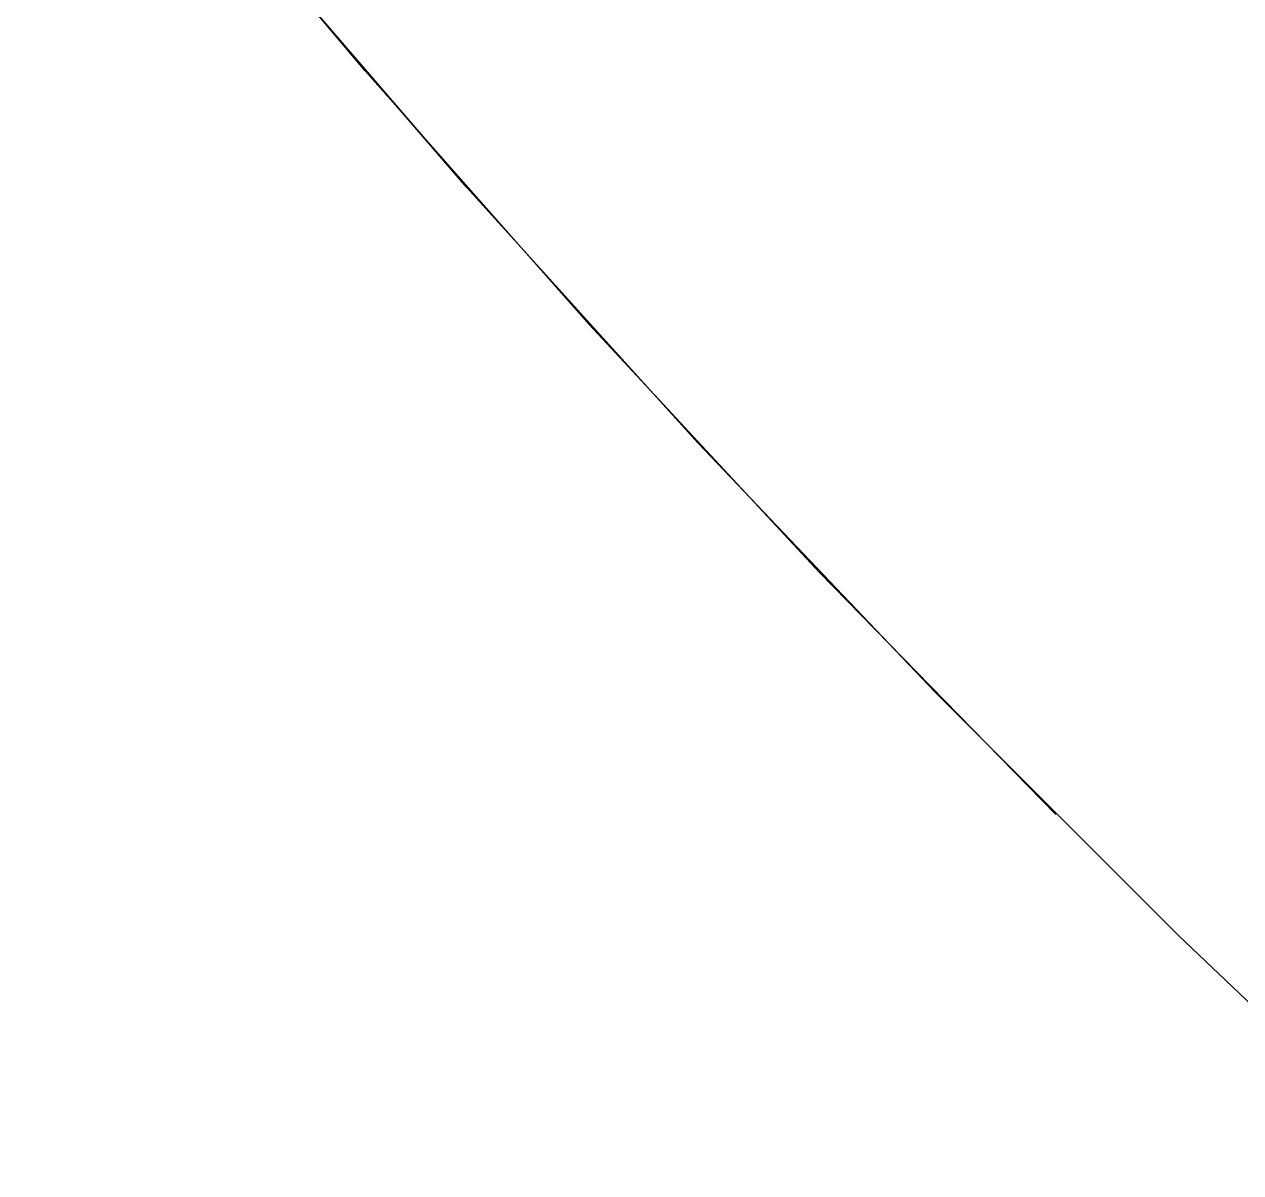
# Model space of a CAD drawing. Header units: metres. Extents: x -20 to 20, y -20 to 20.
# Drawn here: x -15.637 to -13.874, y -14.661 to -12.997 of the extents above; entities that cross this region are included whole.
import ezdxf

# ---------------------------------------------------------------- set-up
doc = ezdxf.new("R2010")
doc.units = ezdxf.units.M

msp = doc.modelspace()

# ---------------------------------------------------------------- meshes
at = {"layer": '10', "color": 2}
mesh = msp.add_polyface(dxfattribs=at)
corners = [(-15.4587, -12.6897, 5), (-15.143, -13.0648, 5), (-15.4587, -12.6897, 5.5), (-15.143, -13.0648, 5.5), (-15.4587, -12.6897, 6), (-15.143, -13.0648, 6), (-15.4587, -12.6897, 6.5), (-15.143, -13.0648, 6.5), (-15.4587, -12.6897, 7), (-15.143, -13.0648, 7), (-15.4587, -12.6897, 7.5), (-15.143, -13.0648, 7.5), (-15.4587, -12.6897, 8), (-15.143, -13.0648, 8), (-15.4587, -12.6897, 8.5), (-15.143, -13.0648, 8.5), (-15.4587, -12.6897, 9), (-15.143, -13.0648, 9), (-15.4587, -12.6897, 9.5), (-15.143, -13.0648, 9.5), (-15.4587, -12.6897, 10), (-15.143, -13.0648, 10), (-15.4587, -12.6897, 10.5), (-15.143, -13.0648, 10.5), (-15.4587, -12.6897, 11), (-15.143, -13.0648, 11), (-15.4587, -12.6897, 11.5), (-15.143, -13.0648, 11.5), (-15.4587, -12.6897, 12), (-15.143, -13.0648, 12), (-15.4587, -12.6897, 12.5), (-15.143, -13.0648, 12.5), (-15.4587, -12.6897, 13), (-15.143, -13.0648, 13), (-15.4587, -12.6897, 13.5), (-15.143, -13.0648, 13.5), (-15.4587, -12.6897, 14), (-15.143, -13.0648, 14), (-15.4587, -12.6897, 14.5), (-15.143, -13.0648, 14.5), (-15.4587, -12.6897, 15), (-15.143, -13.0648, 15), (-15.4587, -12.6897, 15.5), (-15.143, -13.0648, 15.5), (-15.4587, -12.6897, 16), (-15.143, -13.0648, 16), (-15.4587, -12.6897, 16.5), (-15.6366, -12.4698, 17), (-15.3209, -12.8558, 17), (-15.6366, -12.4698, 17.5), (-15.3209, -12.8558, 17.5), (-15.3209, -12.8558, 18), (-15.6366, -12.4698, 18), (-15.3209, -12.8558, 18.5), (-15.6366, -12.4698, 18.5), (-15.3209, -12.8558, 19), (-15.6366, -12.4698, 19), (-15.3209, -12.8558, 19.5), (-15.6366, -12.4698, 19.5), (-15.3209, -12.8558, 20), (-15.6366, -12.4698, 20), (-15.3209, -12.8558, -20), (-15.3209, -12.8558, -19.5), (-15.6366, -12.4698, -19.5), (-15.3209, -12.8558, -19), (-15.6366, -12.4698, -19), (-15.3209, -12.8558, -18.5), (-15.6366, -12.4698, -18.5), (-15.3209, -12.8558, -18), (-15.6366, -12.4698, -18), (-15.3209, -12.8558, -17.5), (-15.6366, -12.4698, -17.5), (-15.3209, -12.8558, -17), (-15.6366, -12.4698, -17)]
mesh.append_faces([[corners[k] for k in face] for face in [(0, 1, 2), (2, 3, 4), (4, 5, 6), (6, 7, 8), (8, 9, 10), (10, 11, 12), (12, 13, 14), (14, 15, 16), (16, 17, 18), (18, 19, 20), (20, 21, 22), (22, 23, 24), (24, 25, 26), (26, 27, 28), (28, 29, 30), (30, 31, 32), (32, 33, 34), (34, 35, 36), (36, 37, 38), (38, 39, 40), (40, 41, 42), (42, 43, 44), (44, 45, 46), (47, 48, 49), (48, 50, 49), (50, 51, 52), (51, 53, 54), (53, 55, 56), (55, 57, 58), (57, 59, 60), (61, 62, 63), (62, 64, 65), (64, 66, 67), (66, 68, 69), (68, 70, 71), (70, 72, 73)]], dxfattribs={"color": 2})
mesh = msp.add_polyface(dxfattribs=at)
corners = [(-15.143, -13.0648, -16.5), (-15.143, -13.0648, -16), (-15.4587, -12.6897, -16), (-15.143, -13.0648, -15.5), (-15.4587, -12.6897, -15.5), (-15.143, -13.0648, -15), (-15.4587, -12.6897, -15), (-15.143, -13.0648, -14.5), (-15.4587, -12.6897, -14.5), (-15.143, -13.0648, -14), (-15.4587, -12.6897, -14), (-15.143, -13.0648, -13.5), (-15.4587, -12.6897, -13.5), (-15.143, -13.0648, -13), (-15.4587, -12.6897, -13), (-15.143, -13.0648, -12.5), (-15.4587, -12.6897, -12.5), (-15.143, -13.0648, -12), (-15.4587, -12.6897, -12), (-15.143, -13.0648, -11.5), (-15.4587, -12.6897, -11.5), (-15.143, -13.0648, -11), (-15.4587, -12.6897, -11), (-15.143, -13.0648, -10.5), (-15.4587, -12.6897, -10.5), (-15.143, -13.0648, -10), (-15.4587, -12.6897, -10), (-15.143, -13.0648, -9.5), (-15.4587, -12.6897, -9.5), (-15.143, -13.0648, -9), (-15.4587, -12.6897, -9), (-15.143, -13.0648, -8.5), (-15.4587, -12.6897, -8.5), (-15.143, -13.0648, -8), (-15.4587, -12.6897, -8), (-15.143, -13.0648, -7.5), (-15.4587, -12.6897, -7.5), (-15.143, -13.0648, -7), (-15.4587, -12.6897, -7), (-15.143, -13.0648, -6.5), (-15.4587, -12.6897, -6.5), (-15.143, -13.0648, -6), (-15.4587, -12.6897, -6), (-15.143, -13.0648, -5.5), (-15.4587, -12.6897, -5.5), (-15.143, -13.0648, -5), (-15.4587, -12.6897, -5), (-15.143, -13.0648, -4.5), (-15.4587, -12.6897, -4.5), (-15.143, -13.0648, -4), (-15.4587, -12.6897, -4), (-15.143, -13.0648, -3.5), (-15.4587, -12.6897, -3.5), (-15.143, -13.0648, -3), (-15.4587, -12.6897, -3), (-15.143, -13.0648, -2.5), (-15.4587, -12.6897, -2.5), (-15.143, -13.0648, -2), (-15.4587, -12.6897, -2), (-15.143, -13.0648, -1.5), (-15.4587, -12.6897, -1.5), (-15.143, -13.0648, -1), (-15.4587, -12.6897, -1), (-15.143, -13.0648, -0.5), (-15.4587, -12.6897, -0.5), (-15.143, -13.0648), (-15.4587, -12.6897), (-15.143, -13.0648, 0.5), (-15.4587, -12.6897, 0.5), (-15.143, -13.0648, 1), (-15.4587, -12.6897, 1), (-15.3209, -12.8558, -18), (-14.9956, -13.2337, -18), (-15.3209, -12.8558, -17.5), (-14.9956, -13.2337, -17.5), (-15.3209, -12.8558, -17)]
mesh.append_faces([[corners[k] for k in face] for face in [(0, 1, 2), (1, 3, 4), (3, 5, 6), (5, 7, 8), (7, 9, 10), (9, 11, 12), (11, 13, 14), (13, 15, 16), (15, 17, 18), (17, 19, 20), (19, 21, 22), (21, 23, 24), (23, 25, 26), (25, 27, 28), (27, 29, 30), (29, 31, 32), (31, 33, 34), (33, 35, 36), (35, 37, 38), (37, 39, 40), (39, 41, 42), (41, 43, 44), (43, 45, 46), (45, 47, 48), (47, 49, 50), (49, 51, 52), (51, 53, 54), (53, 55, 56), (55, 57, 58), (57, 59, 60), (59, 61, 62), (61, 63, 64), (63, 65, 66), (65, 67, 68), (67, 69, 70), (71, 72, 73), (73, 74, 75)]], dxfattribs={"color": 2})
mesh = msp.add_polyface(dxfattribs=at)
corners = [(-15.4587, -12.6897, -16.5), (-15.143, -13.0648, -16.5), (-15.4587, -12.6897, -16), (-15.143, -13.0648, -16), (-15.4587, -12.6897, -15.5), (-15.143, -13.0648, -15.5), (-15.4587, -12.6897, -15), (-15.143, -13.0648, -15), (-15.4587, -12.6897, -14.5), (-15.143, -13.0648, -14.5), (-15.4587, -12.6897, -14), (-15.143, -13.0648, -14), (-15.4587, -12.6897, -13.5), (-15.143, -13.0648, 1), (-15.143, -13.0648, 1.5), (-15.4587, -12.6897, 1.5), (-15.143, -13.0648, 2), (-15.4587, -12.6897, 2), (-15.143, -13.0648, 2.5), (-15.4587, -12.6897, 2.5), (-15.143, -13.0648, 3), (-15.4587, -12.6897, 3), (-15.143, -13.0648, 3.5), (-15.4587, -12.6897, 3.5), (-15.143, -13.0648, 4), (-15.4587, -12.6897, 4), (-15.143, -13.0648, 4.5), (-15.4587, -12.6897, 4.5), (-15.143, -13.0648, 5), (-15.4587, -12.6897, 5), (-15.143, -13.0648, 5.5), (-15.4587, -12.6897, 5.5), (-15.143, -13.0648, 6), (-15.4587, -12.6897, 6), (-15.143, -13.0648, 6.5), (-15.4587, -12.6897, 6.5), (-15.143, -13.0648, 7), (-15.4587, -12.6897, 7), (-15.143, -13.0648, 7.5), (-15.4587, -12.6897, 7.5), (-15.143, -13.0648, 8), (-15.4587, -12.6897, 8), (-15.143, -13.0648, 8.5), (-15.4587, -12.6897, 8.5), (-15.143, -13.0648, 9), (-15.4587, -12.6897, 9), (-15.143, -13.0648, 9.5), (-15.4587, -12.6897, 9.5), (-15.143, -13.0648, 10), (-15.4587, -12.6897, 10), (-15.143, -13.0648, 10.5), (-15.4587, -12.6897, 10.5), (-15.143, -13.0648, 11), (-15.4587, -12.6897, 11), (-15.143, -13.0648, 11.5), (-15.4587, -12.6897, 11.5), (-15.143, -13.0648, 12), (-15.4587, -12.6897, 12), (-15.143, -13.0648, 12.5), (-15.4587, -12.6897, 12.5), (-15.143, -13.0648, 13), (-15.4587, -12.6897, 13), (-15.143, -13.0648, 13.5), (-15.4587, -12.6897, 13.5), (-15.143, -13.0648, 14), (-15.4587, -12.6897, 14), (-15.143, -13.0648, 14.5), (-15.4587, -12.6897, 14.5), (-15.143, -13.0648, 15), (-15.4587, -12.6897, 15), (-15.143, -13.0648, 15.5), (-15.4587, -12.6897, 15.5), (-15.143, -13.0648, 16), (-15.4587, -12.6897, 16), (-15.143, -13.0648, 16.5), (-15.4587, -12.6897, 16.5)]
mesh.append_faces([[corners[k] for k in face] for face in [(0, 1, 2), (2, 3, 4), (4, 5, 6), (6, 7, 8), (8, 9, 10), (10, 11, 12), (13, 14, 15), (14, 16, 17), (16, 18, 19), (18, 20, 21), (20, 22, 23), (22, 24, 25), (24, 26, 27), (26, 28, 29), (28, 30, 31), (30, 32, 33), (32, 34, 35), (34, 36, 37), (36, 38, 39), (38, 40, 41), (40, 42, 43), (42, 44, 45), (44, 46, 47), (46, 48, 49), (48, 50, 51), (50, 52, 53), (52, 54, 55), (54, 56, 57), (56, 58, 59), (58, 60, 61), (60, 62, 63), (62, 64, 65), (64, 66, 67), (66, 68, 69), (68, 70, 71), (70, 72, 73), (72, 74, 75)]], dxfattribs={"color": 2})
mesh = msp.add_polyface(dxfattribs=at)
corners = [(-15.4587, -12.6897, -13.5), (-15.143, -13.0648, -13.5), (-15.4587, -12.6897, -13), (-15.143, -13.0648, -13), (-15.4587, -12.6897, -12.5), (-15.143, -13.0648, -12.5), (-15.4587, -12.6897, -12), (-15.143, -13.0648, -12), (-15.4587, -12.6897, -11.5), (-15.143, -13.0648, -11.5), (-15.4587, -12.6897, -11), (-15.143, -13.0648, -11), (-15.4587, -12.6897, -10.5), (-15.143, -13.0648, -10.5), (-15.4587, -12.6897, -10), (-15.143, -13.0648, -10), (-15.4587, -12.6897, -9.5), (-15.143, -13.0648, -9.5), (-15.4587, -12.6897, -9), (-15.143, -13.0648, -9), (-15.4587, -12.6897, -8.5), (-15.143, -13.0648, -8.5), (-15.4587, -12.6897, -8), (-15.143, -13.0648, -8), (-15.4587, -12.6897, -7.5), (-15.143, -13.0648, -7.5), (-15.4587, -12.6897, -7), (-15.143, -13.0648, -7), (-15.4587, -12.6897, -6.5), (-15.143, -13.0648, -6.5), (-15.4587, -12.6897, -6), (-15.143, -13.0648, -6), (-15.4587, -12.6897, -5.5), (-15.143, -13.0648, -5.5), (-15.4587, -12.6897, -5), (-15.143, -13.0648, -5), (-15.4587, -12.6897, -4.5), (-15.143, -13.0648, -4.5), (-15.4587, -12.6897, -4), (-15.143, -13.0648, -4), (-15.4587, -12.6897, -3.5), (-15.143, -13.0648, -3.5), (-15.4587, -12.6897, -3), (-15.143, -13.0648, -3), (-15.4587, -12.6897, -2.5), (-15.143, -13.0648, -2.5), (-15.4587, -12.6897, -2), (-15.143, -13.0648, -2), (-15.4587, -12.6897, -1.5), (-15.143, -13.0648, -1.5), (-15.4587, -12.6897, -1), (-15.143, -13.0648, -1), (-15.4587, -12.6897, -0.5), (-15.143, -13.0648, -0.5), (-15.4587, -12.6897), (-15.143, -13.0648), (-15.4587, -12.6897, 0.5), (-15.143, -13.0648, 0.5), (-15.4587, -12.6897, 1), (-15.143, -13.0648, 1), (-15.4587, -12.6897, 1.5), (-15.143, -13.0648, 1.5), (-15.4587, -12.6897, 2), (-15.143, -13.0648, 2), (-15.4587, -12.6897, 2.5), (-15.143, -13.0648, 2.5), (-15.4587, -12.6897, 3), (-15.143, -13.0648, 3), (-15.4587, -12.6897, 3.5), (-15.143, -13.0648, 3.5), (-15.4587, -12.6897, 4), (-15.143, -13.0648, 4), (-15.4587, -12.6897, 4.5), (-15.143, -13.0648, 4.5), (-15.4587, -12.6897, 5)]
mesh.append_faces([[corners[k] for k in face] for face in [(0, 1, 2), (2, 3, 4), (4, 5, 6), (6, 7, 8), (8, 9, 10), (10, 11, 12), (12, 13, 14), (14, 15, 16), (16, 17, 18), (18, 19, 20), (20, 21, 22), (22, 23, 24), (24, 25, 26), (26, 27, 28), (28, 29, 30), (30, 31, 32), (32, 33, 34), (34, 35, 36), (36, 37, 38), (38, 39, 40), (40, 41, 42), (42, 43, 44), (44, 45, 46), (46, 47, 48), (48, 49, 50), (50, 51, 52), (52, 53, 54), (54, 55, 56), (56, 57, 58), (58, 59, 60), (60, 61, 62), (62, 63, 64), (64, 65, 66), (66, 67, 68), (68, 69, 70), (70, 71, 72), (72, 73, 74)]], dxfattribs={"color": 2})
mesh = msp.add_polyface(dxfattribs=at)
corners = [(-15.143, -13.0648, 9), (-14.8182, -13.4321, 9), (-15.143, -13.0648, 9.5), (-14.8182, -13.4321, 9.5), (-15.143, -13.0648, 10), (-14.8182, -13.4321, 10), (-15.143, -13.0648, 10.5), (-14.8182, -13.4321, 10.5), (-15.143, -13.0648, 11), (-14.8182, -13.4321, 11), (-15.143, -13.0648, 11.5), (-14.8182, -13.4321, 11.5), (-15.143, -13.0648, 12), (-14.8182, -13.4321, 12), (-15.143, -13.0648, 12.5), (-14.8182, -13.4321, 12.5), (-15.143, -13.0648, 13), (-14.8182, -13.4321, 13), (-15.143, -13.0648, 13.5), (-14.8182, -13.4321, 13.5), (-15.143, -13.0648, 14), (-14.8182, -13.4321, 14), (-15.143, -13.0648, 14.5), (-14.8182, -13.4321, 14.5), (-15.143, -13.0648, 15), (-14.8182, -13.4321, 15), (-15.143, -13.0648, 15.5), (-14.8182, -13.4321, 15.5), (-15.143, -13.0648, 16), (-14.8182, -13.4321, 16), (-15.143, -13.0648, 16.5), (-15.3209, -12.8558, 17), (-14.9956, -13.2337, 17), (-15.3209, -12.8558, 17.5), (-14.9956, -13.2337, 17.5), (-15.3209, -12.8558, 18), (-14.9956, -13.2337, 18), (-15.3209, -12.8558, 18.5), (-14.9956, -13.2337, 18.5), (-15.3209, -12.8558, 19), (-14.9956, -13.2337, 19), (-15.3209, -12.8558, 19.5), (-14.9956, -13.2337, 19.5), (-15.3209, -12.8558, 20), (-14.9956, -13.2337, 20), (-15.3209, -12.8558, -20), (-14.9956, -13.2337, -20), (-15.3209, -12.8558, -19.5), (-14.9956, -13.2337, -19.5), (-15.3209, -12.8558, -19), (-14.9956, -13.2337, -19), (-15.3209, -12.8558, -18.5), (-14.9956, -13.2337, -18.5), (-15.3209, -12.8558, -18), (-14.9956, -13.2337, -18), (-14.9956, -13.2337, -17.5), (-15.3209, -12.8558, -17.5), (-14.9956, -13.2337, -17), (-15.3209, -12.8558, -17)]
mesh.append_faces([[corners[k] for k in face] for face in [(0, 1, 2), (2, 3, 4), (4, 5, 6), (6, 7, 8), (8, 9, 10), (10, 11, 12), (12, 13, 14), (14, 15, 16), (16, 17, 18), (18, 19, 20), (20, 21, 22), (22, 23, 24), (24, 25, 26), (26, 27, 28), (28, 29, 30), (31, 32, 33), (32, 34, 33), (33, 34, 35), (34, 36, 35), (35, 36, 37), (36, 38, 37), (37, 38, 39), (38, 40, 39), (39, 40, 41), (40, 42, 41), (41, 42, 43), (42, 44, 43), (45, 46, 47), (46, 48, 47), (47, 48, 49), (48, 50, 49), (49, 50, 51), (50, 52, 51), (51, 52, 53), (52, 54, 53), (54, 55, 56), (55, 57, 58)]], dxfattribs={"color": 2})
mesh = msp.add_polyface(dxfattribs=at)
corners = [(-14.8182, -13.4321, -16.5), (-14.8182, -13.4321, -16), (-15.143, -13.0648, -16), (-14.8182, -13.4321, -15.5), (-15.143, -13.0648, -15.5), (-14.8182, -13.4321, -15), (-15.143, -13.0648, -15), (-14.8182, -13.4321, -14.5), (-15.143, -13.0648, -14.5), (-14.8182, -13.4321, -14), (-15.143, -13.0648, -14), (-14.8182, -13.4321, -13.5), (-15.143, -13.0648, -13.5), (-14.8182, -13.4321, 13.5), (-14.4845, -13.7913, 13.5), (-14.8182, -13.4321, 14), (-14.4845, -13.7913, 14), (-14.8182, -13.4321, 14.5), (-14.4845, -13.7913, 14.5), (-14.8182, -13.4321, 15), (-14.4845, -13.7913, 15), (-14.8182, -13.4321, 15.5), (-14.4845, -13.7913, 15.5), (-14.8182, -13.4321, 16), (-14.4845, -13.7913, 16), (-14.8182, -13.4321, 16.5), (-14.9956, -13.2337, 17), (-14.661, -13.6035, 17), (-14.9956, -13.2337, 17.5), (-14.661, -13.6035, 17.5), (-14.9956, -13.2337, 18), (-14.661, -13.6035, 18), (-14.9956, -13.2337, 18.5), (-14.661, -13.6035, 18.5), (-14.9956, -13.2337, 19), (-14.661, -13.6035, 19), (-14.9956, -13.2337, 19.5), (-14.661, -13.6035, 19.5), (-14.9956, -13.2337, 20), (-14.661, -13.6035, 20), (-14.9956, -13.2337, -20), (-14.661, -13.6035, -20), (-14.9956, -13.2337, -19.5), (-14.661, -13.6035, -19.5), (-14.9956, -13.2337, -19), (-14.661, -13.6035, -19), (-14.9956, -13.2337, -18.5), (-14.661, -13.6035, -18.5), (-14.9956, -13.2337, -18), (-14.661, -13.6035, -18), (-14.9956, -13.2337, -17.5), (-14.661, -13.6035, -17.5), (-14.9956, -13.2337, -17), (-14.661, -13.6035, -17)]
mesh.append_faces([[corners[k] for k in face] for face in [(0, 1, 2), (1, 3, 4), (3, 5, 6), (5, 7, 8), (7, 9, 10), (9, 11, 12), (13, 14, 15), (15, 16, 17), (17, 18, 19), (19, 20, 21), (21, 22, 23), (23, 24, 25), (26, 27, 28), (27, 29, 28), (28, 29, 30), (29, 31, 30), (30, 31, 32), (31, 33, 32), (32, 33, 34), (33, 35, 34), (34, 35, 36), (35, 37, 36), (36, 37, 38), (37, 39, 38), (40, 41, 42), (41, 43, 42), (42, 43, 44), (43, 45, 44), (44, 45, 46), (45, 47, 46), (46, 47, 48), (47, 49, 48), (48, 49, 50), (49, 51, 50), (50, 51, 52), (51, 53, 52)]], dxfattribs={"color": 2})
mesh = msp.add_polyface(dxfattribs=at)
corners = [(-14.8182, -13.4321, -13.5), (-14.8182, -13.4321, -13), (-15.143, -13.0648, -13), (-14.8182, -13.4321, -12.5), (-15.143, -13.0648, -12.5), (-14.8182, -13.4321, -12), (-15.143, -13.0648, -12), (-14.8182, -13.4321, -11.5), (-15.143, -13.0648, -11.5), (-14.8182, -13.4321, -11), (-15.143, -13.0648, -11), (-14.8182, -13.4321, -10.5), (-15.143, -13.0648, -10.5), (-14.8182, -13.4321, -10), (-15.143, -13.0648, -10), (-14.8182, -13.4321, -9.5), (-15.143, -13.0648, -9.5), (-14.8182, -13.4321, -9), (-15.143, -13.0648, -9), (-14.8182, -13.4321, -8.5), (-15.143, -13.0648, -8.5), (-14.8182, -13.4321, -8), (-15.143, -13.0648, -8), (-14.8182, -13.4321, -7.5), (-15.143, -13.0648, -7.5), (-14.8182, -13.4321, -7), (-15.143, -13.0648, -7), (-14.8182, -13.4321, -6.5), (-15.143, -13.0648, -6.5), (-14.8182, -13.4321, -6), (-15.143, -13.0648, -6), (-14.8182, -13.4321, -5.5), (-15.143, -13.0648, -5.5), (-14.8182, -13.4321, -5), (-15.143, -13.0648, -5), (-14.8182, -13.4321, -4.5), (-15.143, -13.0648, -4.5), (-14.8182, -13.4321, -4), (-15.143, -13.0648, -4), (-14.8182, -13.4321, -3.5), (-15.143, -13.0648, -3.5), (-14.8182, -13.4321, -3), (-15.143, -13.0648, -3), (-14.8182, -13.4321, -2.5), (-15.143, -13.0648, -2.5), (-14.8182, -13.4321, -2), (-15.143, -13.0648, -2), (-14.8182, -13.4321, -1.5), (-15.143, -13.0648, -1.5), (-14.8182, -13.4321, -1), (-15.143, -13.0648, -1), (-14.8182, -13.4321, -0.5), (-15.143, -13.0648, -0.5), (-14.8182, -13.4321), (-15.143, -13.0648), (-14.8182, -13.4321, 0.5), (-15.143, -13.0648, 0.5), (-14.8182, -13.4321, 1), (-15.143, -13.0648, 1), (-14.8182, -13.4321, 1.5), (-15.143, -13.0648, 1.5), (-14.8182, -13.4321, 2), (-15.143, -13.0648, 2), (-14.8182, -13.4321, 2.5), (-15.143, -13.0648, 2.5), (-14.8182, -13.4321, 3), (-15.143, -13.0648, 3), (-14.8182, -13.4321, 3.5), (-15.143, -13.0648, 3.5), (-14.8182, -13.4321, 4), (-15.143, -13.0648, 4), (-14.8182, -13.4321, 4.5), (-15.143, -13.0648, 4.5), (-14.8182, -13.4321, 5), (-15.143, -13.0648, 5)]
mesh.append_faces([[corners[k] for k in face] for face in [(0, 1, 2), (1, 3, 4), (3, 5, 6), (5, 7, 8), (7, 9, 10), (9, 11, 12), (11, 13, 14), (13, 15, 16), (15, 17, 18), (17, 19, 20), (19, 21, 22), (21, 23, 24), (23, 25, 26), (25, 27, 28), (27, 29, 30), (29, 31, 32), (31, 33, 34), (33, 35, 36), (35, 37, 38), (37, 39, 40), (39, 41, 42), (41, 43, 44), (43, 45, 46), (45, 47, 48), (47, 49, 50), (49, 51, 52), (51, 53, 54), (53, 55, 56), (55, 57, 58), (57, 59, 60), (59, 61, 62), (61, 63, 64), (63, 65, 66), (65, 67, 68), (67, 69, 70), (69, 71, 72), (71, 73, 74)]], dxfattribs={"color": 2})
mesh = msp.add_polyface(dxfattribs=at)
corners = [(-15.143, -13.0648, -16.5), (-14.8182, -13.4321, -16.5), (-15.143, -13.0648, -16), (-14.8182, -13.4321, -16), (-15.143, -13.0648, -15.5), (-14.8182, -13.4321, -15.5), (-15.143, -13.0648, -15), (-14.8182, -13.4321, -15), (-15.143, -13.0648, -14.5), (-14.8182, -13.4321, -14.5), (-15.143, -13.0648, -14), (-14.8182, -13.4321, -14), (-15.143, -13.0648, -13.5), (-14.8182, -13.4321, -13.5), (-15.143, -13.0648, -13), (-14.8182, -13.4321, -13), (-15.143, -13.0648, -12.5), (-14.8182, -13.4321, -12.5), (-15.143, -13.0648, -12), (-14.8182, -13.4321, -12), (-15.143, -13.0648, -11.5), (-14.8182, -13.4321, -11.5), (-15.143, -13.0648, -11), (-14.8182, -13.4321, -11), (-15.143, -13.0648, -10.5), (-14.8182, -13.4321, -10.5), (-15.143, -13.0648, -10), (-14.8182, -13.4321, -10), (-15.143, -13.0648, -9.5), (-14.8182, -13.4321, 5), (-14.8182, -13.4321, 5.5), (-15.143, -13.0648, 5.5), (-14.8182, -13.4321, 6), (-15.143, -13.0648, 6), (-14.8182, -13.4321, 6.5), (-15.143, -13.0648, 6.5), (-14.8182, -13.4321, 7), (-15.143, -13.0648, 7), (-14.8182, -13.4321, 7.5), (-15.143, -13.0648, 7.5), (-14.8182, -13.4321, 8), (-15.143, -13.0648, 8), (-14.8182, -13.4321, 8.5), (-15.143, -13.0648, 8.5), (-14.8182, -13.4321, 9), (-15.143, -13.0648, 9), (-14.8182, -13.4321, 9.5), (-15.143, -13.0648, 9.5), (-14.8182, -13.4321, 10), (-15.143, -13.0648, 10), (-14.8182, -13.4321, 10.5), (-15.143, -13.0648, 10.5), (-14.8182, -13.4321, 11), (-15.143, -13.0648, 11), (-14.8182, -13.4321, 11.5), (-15.143, -13.0648, 11.5), (-14.8182, -13.4321, 12), (-15.143, -13.0648, 12), (-14.8182, -13.4321, 12.5), (-15.143, -13.0648, 12.5), (-14.8182, -13.4321, 13), (-15.143, -13.0648, 13), (-14.8182, -13.4321, 13.5), (-15.143, -13.0648, 13.5), (-14.8182, -13.4321, 14), (-15.143, -13.0648, 14), (-14.8182, -13.4321, 14.5), (-15.143, -13.0648, 14.5), (-14.8182, -13.4321, 15), (-15.143, -13.0648, 15), (-14.8182, -13.4321, 15.5), (-15.143, -13.0648, 15.5), (-14.8182, -13.4321, 16), (-15.143, -13.0648, 16), (-14.8182, -13.4321, 16.5), (-15.143, -13.0648, 16.5)]
mesh.append_faces([[corners[k] for k in face] for face in [(0, 1, 2), (2, 3, 4), (4, 5, 6), (6, 7, 8), (8, 9, 10), (10, 11, 12), (12, 13, 14), (14, 15, 16), (16, 17, 18), (18, 19, 20), (20, 21, 22), (22, 23, 24), (24, 25, 26), (26, 27, 28), (29, 30, 31), (30, 32, 33), (32, 34, 35), (34, 36, 37), (36, 38, 39), (38, 40, 41), (40, 42, 43), (42, 44, 45), (44, 46, 47), (46, 48, 49), (48, 50, 51), (50, 52, 53), (52, 54, 55), (54, 56, 57), (56, 58, 59), (58, 60, 61), (60, 62, 63), (62, 64, 65), (64, 66, 67), (66, 68, 69), (68, 70, 71), (70, 72, 73), (72, 74, 75)]], dxfattribs={"color": 2})
mesh = msp.add_polyface(dxfattribs=at)
corners = [(-15.143, -13.0648, -9.5), (-14.8182, -13.4321, -9.5), (-15.143, -13.0648, -9), (-14.8182, -13.4321, -9), (-15.143, -13.0648, -8.5), (-14.8182, -13.4321, -8.5), (-15.143, -13.0648, -8), (-14.8182, -13.4321, -8), (-15.143, -13.0648, -7.5), (-14.8182, -13.4321, -7.5), (-15.143, -13.0648, -7), (-14.8182, -13.4321, -7), (-15.143, -13.0648, -6.5), (-14.8182, -13.4321, -6.5), (-15.143, -13.0648, -6), (-14.8182, -13.4321, -6), (-15.143, -13.0648, -5.5), (-14.8182, -13.4321, -5.5), (-15.143, -13.0648, -5), (-14.8182, -13.4321, -5), (-15.143, -13.0648, -4.5), (-14.8182, -13.4321, -4.5), (-15.143, -13.0648, -4), (-14.8182, -13.4321, -4), (-15.143, -13.0648, -3.5), (-14.8182, -13.4321, -3.5), (-15.143, -13.0648, -3), (-14.8182, -13.4321, -3), (-15.143, -13.0648, -2.5), (-14.8182, -13.4321, -2.5), (-15.143, -13.0648, -2), (-14.8182, -13.4321, -2), (-15.143, -13.0648, -1.5), (-14.8182, -13.4321, -1.5), (-15.143, -13.0648, -1), (-14.8182, -13.4321, -1), (-15.143, -13.0648, -0.5), (-14.8182, -13.4321, -0.5), (-15.143, -13.0648), (-14.8182, -13.4321), (-15.143, -13.0648, 0.5), (-14.8182, -13.4321, 0.5), (-15.143, -13.0648, 1), (-14.8182, -13.4321, 1), (-15.143, -13.0648, 1.5), (-14.8182, -13.4321, 1.5), (-15.143, -13.0648, 2), (-14.8182, -13.4321, 2), (-15.143, -13.0648, 2.5), (-14.8182, -13.4321, 2.5), (-15.143, -13.0648, 3), (-14.8182, -13.4321, 3), (-15.143, -13.0648, 3.5), (-14.8182, -13.4321, 3.5), (-15.143, -13.0648, 4), (-14.8182, -13.4321, 4), (-15.143, -13.0648, 4.5), (-14.8182, -13.4321, 4.5), (-15.143, -13.0648, 5), (-14.8182, -13.4321, 5), (-15.143, -13.0648, 5.5), (-14.8182, -13.4321, 5.5), (-15.143, -13.0648, 6), (-14.8182, -13.4321, 6), (-15.143, -13.0648, 6.5), (-14.8182, -13.4321, 6.5), (-15.143, -13.0648, 7), (-14.8182, -13.4321, 7), (-15.143, -13.0648, 7.5), (-14.8182, -13.4321, 7.5), (-15.143, -13.0648, 8), (-14.8182, -13.4321, 8), (-15.143, -13.0648, 8.5), (-14.8182, -13.4321, 8.5), (-15.143, -13.0648, 9)]
mesh.append_faces([[corners[k] for k in face] for face in [(0, 1, 2), (2, 3, 4), (4, 5, 6), (6, 7, 8), (8, 9, 10), (10, 11, 12), (12, 13, 14), (14, 15, 16), (16, 17, 18), (18, 19, 20), (20, 21, 22), (22, 23, 24), (24, 25, 26), (26, 27, 28), (28, 29, 30), (30, 31, 32), (32, 33, 34), (34, 35, 36), (36, 37, 38), (38, 39, 40), (40, 41, 42), (42, 43, 44), (44, 45, 46), (46, 47, 48), (48, 49, 50), (50, 51, 52), (52, 53, 54), (54, 55, 56), (56, 57, 58), (58, 59, 60), (60, 61, 62), (62, 63, 64), (64, 65, 66), (66, 67, 68), (68, 69, 70), (70, 71, 72), (72, 73, 74)]], dxfattribs={"color": 2})
mesh = msp.add_polyface(dxfattribs=at)
corners = [(-14.4845, -13.7913, -16.5), (-14.4845, -13.7913, -16), (-14.8182, -13.4321, -16), (-14.4845, -13.7913, -15.5), (-14.8182, -13.4321, -15.5), (-14.4845, -13.7913, -15), (-14.8182, -13.4321, -15), (-14.4845, -13.7913, -14.5), (-14.8182, -13.4321, -14.5), (-14.4845, -13.7913, -14), (-14.8182, -13.4321, -14), (-14.4845, -13.7913, -13.5), (-14.8182, -13.4321, -13.5), (-14.4845, -13.7913, -13), (-14.8182, -13.4321, -13), (-14.4845, -13.7913, -12.5), (-14.8182, -13.4321, -12.5), (-14.4845, -13.7913, -12), (-14.8182, -13.4321, -12), (-14.4845, -13.7913, -11.5), (-14.8182, -13.4321, -11.5), (-14.4845, -13.7913, -11), (-14.8182, -13.4321, -11), (-14.4845, -13.7913, -10.5), (-14.8182, -13.4321, -10.5), (-14.4845, -13.7913, -10), (-14.8182, -13.4321, -10), (-14.4845, -13.7913, -9.5), (-14.8182, -13.4321, -9.5), (-14.4845, -13.7913, -9), (-14.8182, -13.4321, -9), (-14.661, -13.6035, 17), (-14.3173, -13.9647, 17), (-14.661, -13.6035, 17.5), (-14.3173, -13.9647, 17.5), (-14.661, -13.6035, 18), (-14.3173, -13.9647, 18), (-14.661, -13.6035, 18.5), (-14.3173, -13.9647, 18.5), (-14.661, -13.6035, 19), (-14.3173, -13.9647, 19), (-14.661, -13.6035, 19.5), (-14.3173, -13.9647, 19.5), (-14.661, -13.6035, 20), (-14.3173, -13.9647, 20), (-14.661, -13.6035, -20), (-14.3173, -13.9647, -20), (-14.661, -13.6035, -19.5), (-14.3173, -13.9647, -19.5), (-14.661, -13.6035, -19), (-14.3173, -13.9647, -19), (-14.661, -13.6035, -18.5), (-14.3173, -13.9647, -18.5), (-14.661, -13.6035, -18), (-14.3173, -13.9647, -18), (-14.661, -13.6035, -17.5), (-14.3173, -13.9647, -17.5), (-14.661, -13.6035, -17), (-14.3173, -13.9647, -17)]
mesh.append_faces([[corners[k] for k in face] for face in [(0, 1, 2), (1, 3, 4), (3, 5, 6), (5, 7, 8), (7, 9, 10), (9, 11, 12), (11, 13, 14), (13, 15, 16), (15, 17, 18), (17, 19, 20), (19, 21, 22), (21, 23, 24), (23, 25, 26), (25, 27, 28), (27, 29, 30), (31, 32, 33), (33, 34, 35), (35, 36, 37), (37, 38, 39), (38, 40, 39), (39, 40, 41), (40, 42, 41), (41, 42, 43), (42, 44, 43), (45, 46, 47), (46, 48, 47), (47, 48, 49), (48, 50, 49), (49, 50, 51), (50, 52, 51), (51, 52, 53), (52, 54, 53), (53, 54, 55), (54, 56, 55), (55, 56, 57), (56, 58, 57)]], dxfattribs={"color": 2})
mesh = msp.add_polyface(dxfattribs=at)
corners = [(-14.4845, -13.7913, -9), (-14.4845, -13.7913, -8.5), (-14.8182, -13.4321, -8.5), (-14.4845, -13.7913, -8), (-14.8182, -13.4321, -8), (-14.4845, -13.7913, -7.5), (-14.8182, -13.4321, -7.5), (-14.4845, -13.7913, -7), (-14.8182, -13.4321, -7), (-14.4845, -13.7913, -6.5), (-14.8182, -13.4321, -6.5), (-14.4845, -13.7913, -6), (-14.8182, -13.4321, -6), (-14.4845, -13.7913, -5.5), (-14.8182, -13.4321, -5.5), (-14.4845, -13.7913, -5), (-14.8182, -13.4321, -5), (-14.4845, -13.7913, -4.5), (-14.8182, -13.4321, -4.5), (-14.4845, -13.7913, -4), (-14.8182, -13.4321, -4), (-14.4845, -13.7913, -3.5), (-14.8182, -13.4321, -3.5), (-14.4845, -13.7913, -3), (-14.8182, -13.4321, -3), (-14.4845, -13.7913, -2.5), (-14.8182, -13.4321, -2.5), (-14.4845, -13.7913, -2), (-14.8182, -13.4321, -2), (-14.4845, -13.7913, -1.5), (-14.8182, -13.4321, -1.5), (-14.4845, -13.7913, -1), (-14.8182, -13.4321, -1), (-14.4845, -13.7913, -0.5), (-14.8182, -13.4321, -0.5), (-14.4845, -13.7913), (-14.8182, -13.4321), (-14.4845, -13.7913, 0.5), (-14.8182, -13.4321, 0.5), (-14.4845, -13.7913, 1), (-14.8182, -13.4321, 1), (-14.4845, -13.7913, 1.5), (-14.8182, -13.4321, 1.5), (-14.4845, -13.7913, 2), (-14.8182, -13.4321, 2), (-14.4845, -13.7913, 2.5), (-14.8182, -13.4321, 2.5), (-14.4845, -13.7913, 3), (-14.8182, -13.4321, 3), (-14.4845, -13.7913, 3.5), (-14.8182, -13.4321, 3.5), (-14.4845, -13.7913, 4), (-14.8182, -13.4321, 4), (-14.4845, -13.7913, 4.5), (-14.8182, -13.4321, 4.5), (-14.4845, -13.7913, 5), (-14.8182, -13.4321, 5), (-14.4845, -13.7913, 5.5), (-14.8182, -13.4321, 5.5), (-14.4845, -13.7913, 6), (-14.8182, -13.4321, 6), (-14.4845, -13.7913, 6.5), (-14.8182, -13.4321, 6.5), (-14.4845, -13.7913, 7), (-14.8182, -13.4321, 7), (-14.4845, -13.7913, 7.5), (-14.8182, -13.4321, 7.5), (-14.4845, -13.7913, 8), (-14.8182, -13.4321, 8), (-14.4845, -13.7913, 8.5), (-14.8182, -13.4321, 8.5), (-14.4845, -13.7913, 9), (-14.8182, -13.4321, 9), (-14.4845, -13.7913, 9.5), (-14.8182, -13.4321, 9.5)]
mesh.append_faces([[corners[k] for k in face] for face in [(0, 1, 2), (1, 3, 4), (3, 5, 6), (5, 7, 8), (7, 9, 10), (9, 11, 12), (11, 13, 14), (13, 15, 16), (15, 17, 18), (17, 19, 20), (19, 21, 22), (21, 23, 24), (23, 25, 26), (25, 27, 28), (27, 29, 30), (29, 31, 32), (31, 33, 34), (33, 35, 36), (35, 37, 38), (37, 39, 40), (39, 41, 42), (41, 43, 44), (43, 45, 46), (45, 47, 48), (47, 49, 50), (49, 51, 52), (51, 53, 54), (53, 55, 56), (55, 57, 58), (57, 59, 60), (59, 61, 62), (61, 63, 64), (63, 65, 66), (65, 67, 68), (67, 69, 70), (69, 71, 72), (71, 73, 74)]], dxfattribs={"color": 2})
mesh = msp.add_polyface(dxfattribs=at)
corners = [(-14.8182, -13.4321, -16.5), (-14.4845, -13.7913, -16.5), (-14.8182, -13.4321, -16), (-14.4845, -13.7913, -16), (-14.8182, -13.4321, -15.5), (-14.4845, -13.7913, -15.5), (-14.8182, -13.4321, -15), (-14.4845, -13.7913, -15), (-14.8182, -13.4321, -14.5), (-14.4845, -13.7913, -14.5), (-14.8182, -13.4321, -14), (-14.4845, -13.7913, -14), (-14.8182, -13.4321, -13.5), (-14.4845, -13.7913, -13.5), (-14.8182, -13.4321, -13), (-14.4845, -13.7913, -13), (-14.8182, -13.4321, -12.5), (-14.4845, -13.7913, -12.5), (-14.8182, -13.4321, -12), (-14.4845, -13.7913, -12), (-14.8182, -13.4321, -11.5), (-14.4845, -13.7913, -11.5), (-14.8182, -13.4321, -11), (-14.4845, -13.7913, -11), (-14.8182, -13.4321, -10.5), (-14.4845, -13.7913, -10.5), (-14.8182, -13.4321, -10), (-14.4845, -13.7913, -10), (-14.8182, -13.4321, -9.5), (-14.4845, -13.7913, -9.5), (-14.8182, -13.4321, -9), (-14.4845, -13.7913, -9), (-14.8182, -13.4321, -8.5), (-14.4845, -13.7913, -8.5), (-14.8182, -13.4321, -8), (-14.4845, -13.7913, -8), (-14.8182, -13.4321, -7.5), (-14.4845, -13.7913, -7.5), (-14.8182, -13.4321, -7), (-14.4845, -13.7913, -7), (-14.8182, -13.4321, -6.5), (-14.4845, -13.7913, -6.5), (-14.8182, -13.4321, -6), (-14.4845, -13.7913, -6), (-14.8182, -13.4321, -5.5), (-14.4845, -13.7913, -5.5), (-14.8182, -13.4321, -5), (-14.4845, -13.7913, 9.5), (-14.4845, -13.7913, 10), (-14.8182, -13.4321, 10), (-14.4845, -13.7913, 10.5), (-14.8182, -13.4321, 10.5), (-14.4845, -13.7913, 11), (-14.8182, -13.4321, 11), (-14.4845, -13.7913, 11.5), (-14.8182, -13.4321, 11.5), (-14.4845, -13.7913, 12), (-14.8182, -13.4321, 12), (-14.4845, -13.7913, 12.5), (-14.8182, -13.4321, 12.5), (-14.4845, -13.7913, 13), (-14.8182, -13.4321, 13), (-14.4845, -13.7913, 13.5), (-14.8182, -13.4321, 13.5), (-14.4845, -13.7913, 14), (-14.8182, -13.4321, 14), (-14.4845, -13.7913, 14.5), (-14.8182, -13.4321, 14.5), (-14.4845, -13.7913, 15), (-14.8182, -13.4321, 15), (-14.4845, -13.7913, 15.5), (-14.8182, -13.4321, 15.5), (-14.4845, -13.7913, 16), (-14.8182, -13.4321, 16), (-14.4845, -13.7913, 16.5), (-14.8182, -13.4321, 16.5)]
mesh.append_faces([[corners[k] for k in face] for face in [(0, 1, 2), (2, 3, 4), (4, 5, 6), (6, 7, 8), (8, 9, 10), (10, 11, 12), (12, 13, 14), (14, 15, 16), (16, 17, 18), (18, 19, 20), (20, 21, 22), (22, 23, 24), (24, 25, 26), (26, 27, 28), (28, 29, 30), (30, 31, 32), (32, 33, 34), (34, 35, 36), (36, 37, 38), (38, 39, 40), (40, 41, 42), (42, 43, 44), (44, 45, 46), (47, 48, 49), (48, 50, 51), (50, 52, 53), (52, 54, 55), (54, 56, 57), (56, 58, 59), (58, 60, 61), (60, 62, 63), (62, 64, 65), (64, 66, 67), (66, 68, 69), (68, 70, 71), (70, 72, 73), (72, 74, 75)]], dxfattribs={"color": 2})
mesh = msp.add_polyface(dxfattribs=at)
corners = [(-14.8182, -13.4321, -5), (-14.4845, -13.7913, -5), (-14.8182, -13.4321, -4.5), (-14.4845, -13.7913, -4.5), (-14.8182, -13.4321, -4), (-14.4845, -13.7913, -4), (-14.8182, -13.4321, -3.5), (-14.4845, -13.7913, -3.5), (-14.8182, -13.4321, -3), (-14.4845, -13.7913, -3), (-14.8182, -13.4321, -2.5), (-14.4845, -13.7913, -2.5), (-14.8182, -13.4321, -2), (-14.4845, -13.7913, -2), (-14.8182, -13.4321, -1.5), (-14.4845, -13.7913, -1.5), (-14.8182, -13.4321, -1), (-14.4845, -13.7913, -1), (-14.8182, -13.4321, -0.5), (-14.4845, -13.7913, -0.5), (-14.8182, -13.4321), (-14.4845, -13.7913), (-14.8182, -13.4321, 0.5), (-14.4845, -13.7913, 0.5), (-14.8182, -13.4321, 1), (-14.4845, -13.7913, 1), (-14.8182, -13.4321, 1.5), (-14.4845, -13.7913, 1.5), (-14.8182, -13.4321, 2), (-14.4845, -13.7913, 2), (-14.8182, -13.4321, 2.5), (-14.4845, -13.7913, 2.5), (-14.8182, -13.4321, 3), (-14.4845, -13.7913, 3), (-14.8182, -13.4321, 3.5), (-14.4845, -13.7913, 3.5), (-14.8182, -13.4321, 4), (-14.4845, -13.7913, 4), (-14.8182, -13.4321, 4.5), (-14.4845, -13.7913, 4.5), (-14.8182, -13.4321, 5), (-14.4845, -13.7913, 5), (-14.8182, -13.4321, 5.5), (-14.4845, -13.7913, 5.5), (-14.8182, -13.4321, 6), (-14.4845, -13.7913, 6), (-14.8182, -13.4321, 6.5), (-14.4845, -13.7913, 6.5), (-14.8182, -13.4321, 7), (-14.4845, -13.7913, 7), (-14.8182, -13.4321, 7.5), (-14.4845, -13.7913, 7.5), (-14.8182, -13.4321, 8), (-14.4845, -13.7913, 8), (-14.8182, -13.4321, 8.5), (-14.4845, -13.7913, 8.5), (-14.8182, -13.4321, 9), (-14.4845, -13.7913, 9), (-14.8182, -13.4321, 9.5), (-14.4845, -13.7913, 9.5), (-14.8182, -13.4321, 10), (-14.4845, -13.7913, 10), (-14.8182, -13.4321, 10.5), (-14.4845, -13.7913, 10.5), (-14.8182, -13.4321, 11), (-14.4845, -13.7913, 11), (-14.8182, -13.4321, 11.5), (-14.4845, -13.7913, 11.5), (-14.8182, -13.4321, 12), (-14.4845, -13.7913, 12), (-14.8182, -13.4321, 12.5), (-14.4845, -13.7913, 12.5), (-14.8182, -13.4321, 13), (-14.4845, -13.7913, 13), (-14.8182, -13.4321, 13.5)]
mesh.append_faces([[corners[k] for k in face] for face in [(0, 1, 2), (2, 3, 4), (4, 5, 6), (6, 7, 8), (8, 9, 10), (10, 11, 12), (12, 13, 14), (14, 15, 16), (16, 17, 18), (18, 19, 20), (20, 21, 22), (22, 23, 24), (24, 25, 26), (26, 27, 28), (28, 29, 30), (30, 31, 32), (32, 33, 34), (34, 35, 36), (36, 37, 38), (38, 39, 40), (40, 41, 42), (42, 43, 44), (44, 45, 46), (46, 47, 48), (48, 49, 50), (50, 51, 52), (52, 53, 54), (54, 55, 56), (56, 57, 58), (58, 59, 60), (60, 61, 62), (62, 63, 64), (64, 65, 66), (66, 67, 68), (68, 69, 70), (70, 71, 72), (72, 73, 74)]], dxfattribs={"color": 2})
mesh = msp.add_polyface(dxfattribs=at)
corners = [(-14.4845, -13.7913, -0.5), (-14.1421, -14.1421, -0.5), (-14.4845, -13.7913), (-14.1421, -14.1421), (-14.4845, -13.7913, 0.5), (-14.1421, -14.1421, 0.5), (-14.4845, -13.7913, 1), (-14.1421, -14.1421, 1), (-14.4845, -13.7913, 1.5), (-14.1421, -14.1421, 1.5), (-14.4845, -13.7913, 2), (-14.1421, -14.1421, 2), (-14.4845, -13.7913, 2.5), (-14.1421, -14.1421, 2.5), (-14.4845, -13.7913, 3), (-14.1421, -14.1421, 3), (-14.4845, -13.7913, 3.5), (-14.1421, -14.1421, 3.5), (-14.4845, -13.7913, 4), (-14.1421, -14.1421, 4), (-14.4845, -13.7913, 4.5), (-14.1421, -14.1421, 4.5), (-14.4845, -13.7913, 5), (-14.1421, -14.1421, 5), (-14.4845, -13.7913, 5.5), (-14.1421, -14.1421, 5.5), (-14.4845, -13.7913, 6), (-14.1421, -14.1421, 6), (-14.4845, -13.7913, 6.5), (-14.1421, -14.1421, 6.5), (-14.4845, -13.7913, 7), (-14.1421, -14.1421, 7), (-14.4845, -13.7913, 7.5), (-14.1421, -14.1421, 7.5), (-14.4845, -13.7913, 8), (-14.1421, -14.1421, 8), (-14.4845, -13.7913, 8.5), (-14.1421, -14.1421, 8.5), (-14.4845, -13.7913, 9), (-14.1421, -14.1421, 9), (-14.4845, -13.7913, 9.5), (-14.1421, -14.1421, 9.5), (-14.4845, -13.7913, 10), (-14.1421, -14.1421, 10), (-14.4845, -13.7913, 10.5), (-14.1421, -14.1421, 10.5), (-14.4845, -13.7913, 11), (-14.1421, -14.1421, 11), (-14.4845, -13.7913, 11.5), (-14.1421, -14.1421, 11.5), (-14.4845, -13.7913, 12), (-14.1421, -14.1421, 12), (-14.4845, -13.7913, 12.5), (-14.1421, -14.1421, 12.5), (-14.4845, -13.7913, 13), (-14.1421, -14.1421, 13), (-14.4845, -13.7913, 13.5), (-14.1421, -14.1421, 13.5), (-14.4845, -13.7913, 14), (-14.1421, -14.1421, 14), (-14.4845, -13.7913, 14.5), (-14.1421, -14.1421, 14.5), (-14.4845, -13.7913, 15), (-14.1421, -14.1421, 15), (-14.4845, -13.7913, 15.5), (-14.1421, -14.1421, 15.5), (-14.4845, -13.7913, 16), (-14.1421, -14.1421, 16), (-14.4845, -13.7913, 16.5), (-14.3173, -13.9647, 17), (-14.3173, -13.9647, 17.5), (-14.661, -13.6035, 17.5), (-14.3173, -13.9647, 18), (-14.661, -13.6035, 18), (-14.3173, -13.9647, 18.5), (-14.661, -13.6035, 18.5)]
mesh.append_faces([[corners[k] for k in face] for face in [(0, 1, 2), (2, 3, 4), (4, 5, 6), (6, 7, 8), (8, 9, 10), (10, 11, 12), (12, 13, 14), (14, 15, 16), (16, 17, 18), (18, 19, 20), (20, 21, 22), (22, 23, 24), (24, 25, 26), (26, 27, 28), (28, 29, 30), (30, 31, 32), (32, 33, 34), (34, 35, 36), (36, 37, 38), (38, 39, 40), (40, 41, 42), (42, 43, 44), (44, 45, 46), (46, 47, 48), (48, 49, 50), (50, 51, 52), (52, 53, 54), (54, 55, 56), (56, 57, 58), (58, 59, 60), (60, 61, 62), (62, 63, 64), (64, 65, 66), (66, 67, 68), (69, 70, 71), (70, 72, 73), (72, 74, 75)]], dxfattribs={"color": 2})
mesh = msp.add_polyface(dxfattribs=at)
corners = [(-14.1421, -14.1421, -16.5), (-14.1421, -14.1421, -16), (-14.4845, -13.7913, -16), (-14.1421, -14.1421, -15.5), (-14.4845, -13.7913, -15.5), (-14.1421, -14.1421, -15), (-14.4845, -13.7913, -15), (-14.1421, -14.1421, -14.5), (-14.4845, -13.7913, -14.5), (-14.1421, -14.1421, -14), (-14.4845, -13.7913, -14), (-14.1421, -14.1421, -13.5), (-14.4845, -13.7913, -13.5), (-14.1421, -14.1421, -13), (-14.4845, -13.7913, -13), (-14.1421, -14.1421, -12.5), (-14.4845, -13.7913, -12.5), (-14.1421, -14.1421, -12), (-14.4845, -13.7913, -12), (-14.1421, -14.1421, -11.5), (-14.4845, -13.7913, -11.5), (-14.1421, -14.1421, -11), (-14.4845, -13.7913, -11), (-14.1421, -14.1421, -10.5), (-14.4845, -13.7913, -10.5), (-14.1421, -14.1421, -10), (-14.4845, -13.7913, -10), (-14.1421, -14.1421, -9.5), (-14.4845, -13.7913, -9.5), (-14.1421, -14.1421, -9), (-14.4845, -13.7913, -9), (-14.1421, -14.1421, -8.5), (-14.4845, -13.7913, -8.5), (-14.1421, -14.1421, -8), (-14.4845, -13.7913, -8), (-14.1421, -14.1421, -7.5), (-14.4845, -13.7913, -7.5), (-14.1421, -14.1421, -7), (-14.4845, -13.7913, -7), (-14.1421, -14.1421, -6.5), (-14.4845, -13.7913, -6.5), (-14.1421, -14.1421, -6), (-14.4845, -13.7913, -6), (-14.1421, -14.1421, -5.5), (-14.4845, -13.7913, -5.5), (-14.1421, -14.1421, -5), (-14.4845, -13.7913, -5), (-14.1421, -14.1421, -4.5), (-14.4845, -13.7913, -4.5), (-14.3173, -13.9647, 17), (-13.9647, -14.3173, 17), (-14.3173, -13.9647, 17.5), (-13.9647, -14.3173, 17.5), (-14.3173, -13.9647, 18), (-13.9647, -14.3173, 18), (-14.3173, -13.9647, 18.5), (-13.9647, -14.3173, 18.5), (-14.3173, -13.9647, 19), (-13.9647, -14.3173, 19), (-14.3173, -13.9647, 19.5), (-13.9647, -14.3173, 19.5), (-14.3173, -13.9647, 20), (-14.3173, -13.9647, -20), (-13.9647, -14.3173, -20), (-14.3173, -13.9647, -19.5), (-13.9647, -14.3173, -19.5), (-14.3173, -13.9647, -19), (-13.9647, -14.3173, -19), (-14.3173, -13.9647, -18.5), (-13.9647, -14.3173, -18.5), (-14.3173, -13.9647, -18), (-13.9647, -14.3173, -18), (-14.3173, -13.9647, -17.5), (-13.9647, -14.3173, -17.5), (-14.3173, -13.9647, -17)]
mesh.append_faces([[corners[k] for k in face] for face in [(0, 1, 2), (1, 3, 4), (3, 5, 6), (5, 7, 8), (7, 9, 10), (9, 11, 12), (11, 13, 14), (13, 15, 16), (15, 17, 18), (17, 19, 20), (19, 21, 22), (21, 23, 24), (23, 25, 26), (25, 27, 28), (27, 29, 30), (29, 31, 32), (31, 33, 34), (33, 35, 36), (35, 37, 38), (37, 39, 40), (39, 41, 42), (41, 43, 44), (43, 45, 46), (45, 47, 48), (49, 50, 51), (51, 52, 53), (53, 54, 55), (55, 56, 57), (57, 58, 59), (59, 60, 61), (62, 63, 64), (64, 65, 66), (66, 67, 68), (68, 69, 70), (70, 71, 72), (72, 73, 74)]], dxfattribs={"color": 2})
mesh = msp.add_polyface(dxfattribs=at)
corners = [(-14.1421, -14.1421, -4.5), (-14.1421, -14.1421, -4), (-14.4845, -13.7913, -4), (-14.1421, -14.1421, -3.5), (-14.4845, -13.7913, -3.5), (-14.1421, -14.1421, -3), (-14.4845, -13.7913, -3), (-14.1421, -14.1421, -2.5), (-14.4845, -13.7913, -2.5), (-14.1421, -14.1421, -2), (-14.4845, -13.7913, -2), (-14.1421, -14.1421, -1.5), (-14.4845, -13.7913, -1.5), (-14.1421, -14.1421, -1), (-14.4845, -13.7913, -1), (-14.1421, -14.1421, -0.5), (-14.4845, -13.7913, -0.5), (-14.1421, -14.1421), (-14.4845, -13.7913), (-14.1421, -14.1421, 0.5), (-14.4845, -13.7913, 0.5), (-14.1421, -14.1421, 1), (-14.4845, -13.7913, 1), (-14.1421, -14.1421, 1.5), (-14.4845, -13.7913, 1.5), (-14.1421, -14.1421, 2), (-14.4845, -13.7913, 2), (-14.1421, -14.1421, 2.5), (-14.4845, -13.7913, 2.5), (-14.1421, -14.1421, 3), (-14.4845, -13.7913, 3), (-14.1421, -14.1421, 3.5), (-14.4845, -13.7913, 3.5), (-14.1421, -14.1421, 4), (-14.4845, -13.7913, 4), (-14.1421, -14.1421, 4.5), (-14.4845, -13.7913, 4.5), (-14.1421, -14.1421, 5), (-14.4845, -13.7913, 5), (-14.1421, -14.1421, 5.5), (-14.4845, -13.7913, 5.5), (-14.1421, -14.1421, 6), (-14.4845, -13.7913, 6), (-14.1421, -14.1421, 6.5), (-14.4845, -13.7913, 6.5), (-14.1421, -14.1421, 7), (-14.4845, -13.7913, 7), (-14.1421, -14.1421, 7.5), (-14.4845, -13.7913, 7.5), (-14.1421, -14.1421, 8), (-14.4845, -13.7913, 8), (-14.1421, -14.1421, 8.5), (-14.4845, -13.7913, 8.5), (-14.1421, -14.1421, 9), (-14.4845, -13.7913, 9), (-14.1421, -14.1421, 9.5), (-14.4845, -13.7913, 9.5), (-14.1421, -14.1421, 10), (-14.4845, -13.7913, 10), (-14.1421, -14.1421, 10.5), (-14.4845, -13.7913, 10.5), (-14.1421, -14.1421, 11), (-14.4845, -13.7913, 11), (-14.1421, -14.1421, 11.5), (-14.4845, -13.7913, 11.5), (-14.1421, -14.1421, 12), (-14.4845, -13.7913, 12), (-14.1421, -14.1421, 12.5), (-14.4845, -13.7913, 12.5), (-14.1421, -14.1421, 13), (-14.4845, -13.7913, 13), (-14.1421, -14.1421, 13.5), (-14.4845, -13.7913, 13.5), (-14.1421, -14.1421, 14), (-14.4845, -13.7913, 14)]
mesh.append_faces([[corners[k] for k in face] for face in [(0, 1, 2), (1, 3, 4), (3, 5, 6), (5, 7, 8), (7, 9, 10), (9, 11, 12), (11, 13, 14), (13, 15, 16), (15, 17, 18), (17, 19, 20), (19, 21, 22), (21, 23, 24), (23, 25, 26), (25, 27, 28), (27, 29, 30), (29, 31, 32), (31, 33, 34), (33, 35, 36), (35, 37, 38), (37, 39, 40), (39, 41, 42), (41, 43, 44), (43, 45, 46), (45, 47, 48), (47, 49, 50), (49, 51, 52), (51, 53, 54), (53, 55, 56), (55, 57, 58), (57, 59, 60), (59, 61, 62), (61, 63, 64), (63, 65, 66), (65, 67, 68), (67, 69, 70), (69, 71, 72), (71, 73, 74)]], dxfattribs={"color": 2})
mesh = msp.add_polyface(dxfattribs=at)
corners = [(-14.4845, -13.7913, -16.5), (-14.1421, -14.1421, -16.5), (-14.4845, -13.7913, -16), (-14.1421, -14.1421, -16), (-14.4845, -13.7913, -15.5), (-14.1421, -14.1421, -15.5), (-14.4845, -13.7913, -15), (-14.1421, -14.1421, -15), (-14.4845, -13.7913, -14.5), (-14.1421, -14.1421, -14.5), (-14.4845, -13.7913, -14), (-14.1421, -14.1421, -14), (-14.4845, -13.7913, -13.5), (-14.1421, -14.1421, -13.5), (-14.4845, -13.7913, -13), (-14.1421, -14.1421, -13), (-14.4845, -13.7913, -12.5), (-14.1421, -14.1421, -12.5), (-14.4845, -13.7913, -12), (-14.1421, -14.1421, -12), (-14.4845, -13.7913, -11.5), (-14.1421, -14.1421, -11.5), (-14.4845, -13.7913, -11), (-14.1421, -14.1421, -11), (-14.4845, -13.7913, -10.5), (-14.1421, -14.1421, -10.5), (-14.4845, -13.7913, -10), (-14.1421, -14.1421, -10), (-14.4845, -13.7913, -9.5), (-14.1421, -14.1421, -9.5), (-14.4845, -13.7913, -9), (-14.1421, -14.1421, -9), (-14.4845, -13.7913, -8.5), (-14.1421, -14.1421, -8.5), (-14.4845, -13.7913, -8), (-14.1421, -14.1421, -8), (-14.4845, -13.7913, -7.5), (-14.1421, -14.1421, -7.5), (-14.4845, -13.7913, -7), (-14.1421, -14.1421, -7), (-14.4845, -13.7913, -6.5), (-14.1421, -14.1421, -6.5), (-14.4845, -13.7913, -6), (-14.1421, -14.1421, -6), (-14.4845, -13.7913, -5.5), (-14.1421, -14.1421, -5.5), (-14.4845, -13.7913, -5), (-14.1421, -14.1421, -5), (-14.4845, -13.7913, -4.5), (-14.1421, -14.1421, -4.5), (-14.4845, -13.7913, -4), (-14.1421, -14.1421, -4), (-14.4845, -13.7913, -3.5), (-14.1421, -14.1421, -3.5), (-14.4845, -13.7913, -3), (-14.1421, -14.1421, -3), (-14.4845, -13.7913, -2.5), (-14.1421, -14.1421, -2.5), (-14.4845, -13.7913, -2), (-14.1421, -14.1421, -2), (-14.4845, -13.7913, -1.5), (-14.1421, -14.1421, -1.5), (-14.4845, -13.7913, -1), (-14.1421, -14.1421, -1), (-14.4845, -13.7913, -0.5), (-14.1421, -14.1421, 14), (-14.1421, -14.1421, 14.5), (-14.4845, -13.7913, 14.5), (-14.1421, -14.1421, 15), (-14.4845, -13.7913, 15), (-14.1421, -14.1421, 15.5), (-14.4845, -13.7913, 15.5), (-14.1421, -14.1421, 16), (-14.4845, -13.7913, 16), (-14.1421, -14.1421, 16.5), (-14.4845, -13.7913, 16.5)]
mesh.append_faces([[corners[k] for k in face] for face in [(0, 1, 2), (2, 3, 4), (4, 5, 6), (6, 7, 8), (8, 9, 10), (10, 11, 12), (12, 13, 14), (14, 15, 16), (16, 17, 18), (18, 19, 20), (20, 21, 22), (22, 23, 24), (24, 25, 26), (26, 27, 28), (28, 29, 30), (30, 31, 32), (32, 33, 34), (34, 35, 36), (36, 37, 38), (38, 39, 40), (40, 41, 42), (42, 43, 44), (44, 45, 46), (46, 47, 48), (48, 49, 50), (50, 51, 52), (52, 53, 54), (54, 55, 56), (56, 57, 58), (58, 59, 60), (60, 61, 62), (62, 63, 64), (65, 66, 67), (66, 68, 69), (68, 70, 71), (70, 72, 73), (72, 74, 75)]], dxfattribs={"color": 2})
mesh = msp.add_polyface(dxfattribs=at)
corners = [(-13.9647, -14.3173, 17), (-13.9647, -14.3173, 17.5), (-14.3173, -13.9647, 17.5), (-13.6035, -14.661, 17), (-13.6035, -14.661, 17.5), (-13.9647, -14.3173, 18), (-14.3173, -13.9647, 18), (-13.6035, -14.661, 18), (-13.9647, -14.3173, 18.5), (-14.3173, -13.9647, 18.5), (-13.6035, -14.661, 18.5), (-13.9647, -14.3173, 19), (-14.3173, -13.9647, 19), (-13.6035, -14.661, 19), (-13.9647, -14.3173, 19.5), (-14.3173, -13.9647, 19.5), (-13.6035, -14.661, 19.5), (-13.9647, -14.3173, 20), (-14.3173, -13.9647, 20), (-13.6035, -14.661, 20), (-13.9647, -14.3173, -20), (-13.9647, -14.3173, -19.5), (-14.3173, -13.9647, -19.5), (-13.6035, -14.661, -20), (-13.6035, -14.661, -19.5), (-13.9647, -14.3173, -19), (-14.3173, -13.9647, -19), (-13.6035, -14.661, -19), (-13.9647, -14.3173, -18.5), (-14.3173, -13.9647, -18.5), (-13.6035, -14.661, -18.5), (-13.9647, -14.3173, -18), (-14.3173, -13.9647, -18), (-13.6035, -14.661, -18), (-13.9647, -14.3173, -17.5), (-14.3173, -13.9647, -17.5), (-13.6035, -14.661, -17.5), (-13.9647, -14.3173, -17), (-14.3173, -13.9647, -17), (-13.6035, -14.661, -17)]
mesh.append_faces([[corners[k] for k in face] for face in [(0, 1, 2), (0, 3, 1), (3, 4, 1), (1, 5, 6), (1, 4, 5), (4, 7, 5), (5, 8, 9), (5, 7, 8), (7, 10, 8), (8, 11, 12), (8, 10, 11), (10, 13, 11), (11, 14, 15), (11, 13, 14), (13, 16, 14), (14, 17, 18), (14, 16, 17), (16, 19, 17), (20, 21, 22), (20, 23, 21), (23, 24, 21), (21, 25, 26), (21, 24, 25), (24, 27, 25), (25, 28, 29), (25, 27, 28), (27, 30, 28), (28, 31, 32), (28, 30, 31), (30, 33, 31), (31, 34, 35), (31, 33, 34), (33, 36, 34), (34, 37, 38), (34, 36, 37), (36, 39, 37)]], dxfattribs={"color": 2})

doc.saveas('drawing.dxf')
